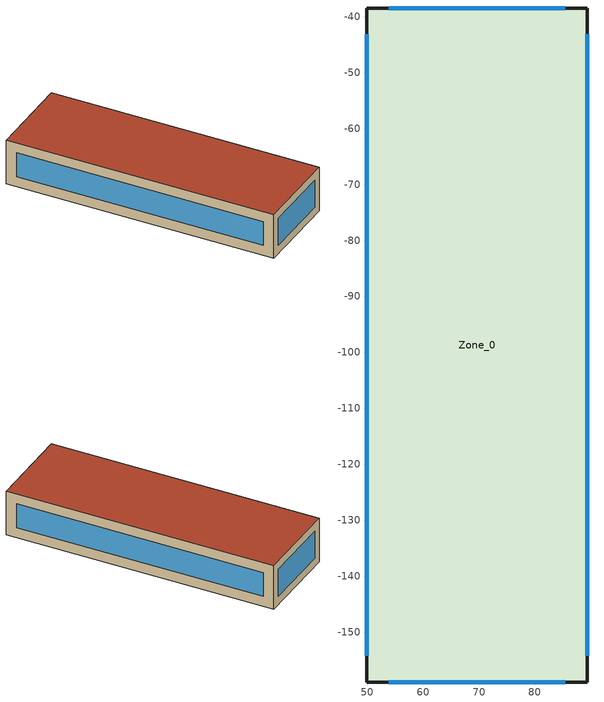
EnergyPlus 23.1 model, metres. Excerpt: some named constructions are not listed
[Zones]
Zone_0
 floor ground (Zone_0:f4UnderGroundSlabCF): 49.94,-158.91 49.94,-38.44 89.33,-38.44 89.33,-158.91 z0
 wall outside (90.1-2019 Residential CZ 0 Exterior Wall (Mass)): 49.94,-158.91 89.33,-158.91 89.33,-38.44 49.94,-38.44 49.94,-158.91 z0:20.66
 window (90.1-2019 Nonresidential CZ 0 Glazing (Operable)): 53.83,-158.91 85.44,-158.91 / 85.44,-38.44 53.83,-38.44 z3.89:16.77; 89.33,-154.19 89.33,-43.16 / 49.94,-43.16 49.94,-154.19 z4.72:15.93
 roof outside (90.1-2019 Residential CZ 0 Exterior Roof (Mass)): 49.94,-158.91 89.33,-158.91 89.33,-38.44 49.94,-38.44 z20.66
[Schedule:Day:Hourly]
30ca7b3f-21cd-4d22-9e2e-1aa615cc2f2a: Fraction, 1, 1, 1, 1, 1, 1, 1, 1, 0, 0, 0, 1, 1, 1, 1, 1, 1, 1, 0, 0, 0, 0, 0, 0
b9abb388-6fc6-4360-987d-299eba682d9a: Fraction, 0, 0, 0, 0, 0, 1, 1, 1, 0, 0, 0, 1, 1, 1, 1, 1, 0, 0, 0, 0, 0, 0, 0, 0
5ef73af5-9da5-441b-b1cb-841e3bf7da2b: Fraction, 1, 1, 1, 1, 1, 1, 1, 1, 1, 0, 0, 0, 0, 0, 0, 0, 0, 0, 1, 1, 1, 1, 1, 1
3d62b2d5-1909-483a-85bb-8ef383bb815e: Fraction, 1, 1, 1, 1, 1, 1, 1, 1, 0, 0, 0, 1, 1, 1, 1, 0, 0, 0, 1, 1, 1, 1, 1, 1
eb52d81c-9d4d-4528-baba-89c904f354bd: Fraction, 1, 1, 1, 1, 1, 1, 1, 1, 0, 0, 1, 1, 1, 1, 1, 1, 1, 0, 0, 0, 0, 0, 0, 1
b33eb6b1-3d42-499c-9568-6acaea11915c: Fraction, 1, 1, 1, 1, 1, 1, 1, 1, 1, 0, 0, 0, 0, 0, 0, 0, 0, 0, 0, 1, 1, 1, 1, 1
f9bfdbbf-df0a-48f4-9c5f-9cb4e509800e: Fraction, 1, 1, 1, 1, 1, 1, 1, 0, 0, 0, 1, 1, 1, 1, 1, 1, 1, 0, 0, 0, 0, 0, 0, 0
f504b4e4-f585-40e2-906d-318914f0f804: Fraction, 0, 1, 1, 1, 1, 1, 1, 1, 0, 0, 1, 0, 1, 1, 1, 0, 0, 0, 0, 0, 0, 0, 0, 1
e28aa4a3-9542-4e76-b72e-5733b94eb8b6: Fraction, 1, 1, 1, 1, 1, 1, 1, 1, 0, 0, 0, 1, 1, 1, 0, 0, 0, 1, 1, 1, 1, 1, 1, 1
1745dc42-ab30-4b98-acde-3e6fc9064a5a: Fraction, 1, 1, 1, 1, 1, 1, 1, 1, 1, 0, 0, 0, 0, 0, 0, 0, 0, 0, 0, 0, 0, 1, 1, 1
9a32d002-97d7-443c-a357-f5b466ae650b: Fraction, 1, 1, 1, 1, 1, 1, 1, 1, 0, 0, 1, 1, 1, 1, 1, 1, 1, 1, 0, 0, 0, 0, 1, 1
22149a4a-3639-4b5e-8111-1e6a3def8b66: Fraction, 1, 1, 1, 1, 1, 1, 1, 1, 0, 0, 1, 0, 0, 0, 1, 1, 1, 1, 1, 1, 1, 1, 1, 1
e82b6952-4c36-42e6-b739-2f0a2ce7d126: Fraction, 1, 1, 1, 1, 1, 1, 1, 1, 0, 0, 0, 0, 0, 0, 0, 0, 0, 1, 1, 1, 1, 1, 1, 1
355bc603-f30f-460c-997e-58b83ed4adb8: Fraction, 1, 1, 1, 1, 1, 1, 1, 1, 0, 0, 0, 1, 1, 0, 0, 0, 0, 0, 0, 0, 1, 1, 1, 1
deb2aa0a-fb89-46d9-a2c9-3256300e1443: Fraction, 1, 1, 1, 1, 1, 1, 1, 1, 0, 0, 1, 1, 1, 1, 0, 0, 1, 0, 0, 0, 0, 1, 1, 1
4dc2da55-78ed-49e4-97d5-1de3698a1133: Fraction, 1, 1, 1, 1, 1, 1, 1, 1, 1, 0, 1, 1, 1, 1, 1, 1, 1, 0, 0, 0, 0, 0, 1, 1
d74811a7-fe83-46be-ab4a-b95e66236c46: Fraction, 1, 1, 1, 1, 1, 1, 1, 1, 0, 0, 1, 1, 1, 0, 1, 1, 0, 0, 1, 1, 1, 1, 1, 1
767808f5-a7af-4491-bb3a-e3fac84a6a92: Fraction, 1, 1, 1, 1, 1, 1, 1, 1, 1, 0, 0, 0, 0, 1, 0, 0, 0, 0, 0, 0, 0, 1, 1, 1
4bf95392-1ad2-4439-8197-ff225f336eb7: Fraction, 1, 1, 1, 1, 1, 1, 1, 1, 0, 0, 0, 1, 1, 1, 1, 0, 0, 0, 0, 0, 0, 0, 0, 0
fb81eba6-3a4d-4bc3-9e4d-994429712602: Fraction, 0, 1, 1, 1, 1, 1, 1, 0, 0, 0, 1, 1, 1, 1, 0, 0, 0, 0, 0, 0, 1, 1, 1, 0
725f2d65-7e5f-49d3-a596-a6e9c5d3f1fc: Fraction, 0, 0, 0, 0, 0, 0, 0, 0, 0, 0, 0, 1, 1, 0, 0, 1, 0, 0, 0, 0, 0, 0, 0, 0
84a9a2c5-4cc8-4868-b657-1f6dae5df130: Fraction, 0, 0, 0, 0, 0, 0, 0, 0, 0, 0, 0, 1, 1, 1, 1, 0, 0, 0, 0, 0, 0, 0, 0, 0
c0b26135-8896-4b6f-b259-2ac30a8e6669: Fraction, 0, 0, 0, 0, 0, 0, 0, 0, 0, 0, 0, 1, 0, 0, 0, 0, 0, 0, 0, 0, 0, 0, 0, 0
e954a865-a5b8-4851-af95-5191e10ecd07: Fraction, 0, 0, 0, 0, 1, 0, 0, 0, 0, 0, 0, 1, 1, 1, 0, 0, 0, 0, 0, 0, 0, 0, 0, 0
9e8bf223-6a3c-4aa3-a9e3-efdefefaca95: Fraction, 0, 0, 0, 0, 1, 0, 0, 0, 0, 0, 0, 1, 1, 1, 0, 1, 1, 1, 0, 0, 1, 1, 1, 1
f786ea24-e723-406f-90d7-cb279bee8c11: Fraction, 1, 1, 1, 1, 1, 1, 1, 1, 1, 1, 1, 1, 1, 1, 1, 1, 1, 1, 1, 1, 1, 1, 1, 1
ee552702-c46a-4147-a247-2edf1b67b014: Fraction, 1, 1, 1, 0, 1, 1, 1, 1, 0, 1, 1, 1, 1, 1, 1, 1, 1, 1, 1, 1, 1, 1, 1, 1
7ce57d76-ea47-487b-8c45-9cc8638a4a85: Fraction, 1, 1, 1, 1, 1, 1, 1, 1, 1, 0, 0, 0, 1, 1, 0, 0, 1, 1, 1, 1, 1, 1, 1, 1
c2aed78e-c4e1-4f8e-b3f1-7f047e0edd72: Fraction, 1, 1, 1, 1, 1, 1, 1, 1, 1, 0, 0, 1, 1, 0, 1, 0, 1, 1, 0, 1, 0, 0, 1, 0
5435862b-b8b3-4b49-9950-3bccaf0c1cd4: Fraction, 0, 1, 1, 1, 1, 1, 1, 1, 1, 1, 1, 1, 1, 0, 0, 0, 0, 0, 0, 0, 1, 1, 1, 1
22338419-69a2-41b4-928c-4e3fd6831d0e: Fraction, 1, 1, 1, 1, 1, 1, 1, 1, 1, 1, 1, 1, 0, 0, 0, 0, 0, 0, 0, 1, 1, 1, 1, 1
84091a19-873f-404b-8297-ad8ccfa7a1ee: Fraction, 1, 1, 1, 1, 1, 1, 1, 1, 1, 1, 1, 1, 1, 1, 0, 1, 1, 1, 0, 1, 1, 1, 1, 1
483e04e4-e908-410a-bba5-deb2b37e9bac: Fraction, 1, 1, 1, 1, 1, 1, 1, 1, 1, 0, 0, 0, 0, 0, 0, 0, 0, 0, 0, 0, 1, 1, 1, 1
4cf62df3-603f-4bdb-811e-4bfe5953796d: Fraction, 1, 1, 1, 1, 1, 1, 1, 1, 0, 0, 0, 0, 1, 1, 1, 1, 0, 0, 0, 0, 0, 0, 1, 0
9a08945e-3a2e-454b-90ca-d3e62130da31: Fraction, 1, 1, 1, 1, 1, 1, 1, 1, 1, 1, 0, 1, 1, 1, 1, 0, 0, 0, 0, 0, 1, 1, 1, 0
318b02fa-fefd-460a-937d-9022b4ae18da: Fraction, 1, 1, 1, 1, 1, 1, 1, 1, 1, 0, 0, 0, 0, 1, 1, 1, 1, 1, 1, 1, 1, 1, 1, 1
f21591a3-5c8a-4b3f-a9a3-8bb7bb9273f1: Fraction, 1, 1, 1, 1, 1, 1, 1, 1, 1, 1, 0, 0, 0, 0, 0, 0, 0, 1, 0, 1, 1, 1, 1, 1
f658bb7e-10f3-4439-9a11-19f28b16d28b: Fraction, 1, 1, 1, 1, 1, 1, 1, 1, 0, 0, 0, 0, 0, 0, 0, 0, 0, 0, 0, 1, 1, 1, 1, 1
0214f872-126b-4dc4-a977-953e37cf6d10: Fraction, 1, 1, 1, 1, 1, 1, 1, 1, 0, 0, 0, 0, 1, 0, 1, 0, 1, 1, 1, 1, 0, 1, 1, 1
51de92e7-d4fc-4134-84fb-0418ebf9ccb7: Fraction, 1, 1, 1, 1, 1, 1, 1, 1, 0, 0, 0, 0, 1, 0, 0, 0, 0, 0, 0, 0, 0, 1, 1, 1
18b3ac74-f949-4188-9ae9-f46f6db73375: Fraction, 1, 1, 1, 1, 1, 1, 1, 1, 0, 0, 0, 1, 0, 1, 1, 0, 0, 0, 0, 0, 0, 0, 0, 1
f58e45d9-4db5-439b-a4e6-d1b690f0d0fa: Fraction, 1, 1, 0, 0, 1, 1, 0, 1, 0, 0, 0, 0, 1, 0, 0, 0, 0, 0, 0, 0, 0, 0, 0, 0
c544aca0-a3af-4434-b41b-c8b3ee2d2c64: Fraction, 0, 0, 1, 0, 0, 0, 1, 0, 0, 0, 0, 0, 0, 1, 1, 0, 0, 0, 0, 0, 0, 0, 0, 0
89f1d704-3c03-4e9f-b322-8a18bda6e773: Fraction, 0, 0, 0, 0, 0, 0, 0, 0, 0, 0, 0, 1, 1, 1, 1, 1, 0, 0, 0, 0, 0, 0, 1, 0
fdfdf832-c806-494f-98b7-a5c762a9ffe8: Fraction, 1, 1, 0, 0, 1, 0, 0, 1, 0, 0, 0, 1, 1, 1, 1, 0, 0, 0, 0, 0, 0, 0, 0, 0
1674fce8-6e4f-4eb0-88fd-0474323d195d: Fraction, 0, 1, 0, 1, 1, 1, 1, 1, 0, 0, 0, 1, 1, 1, 1, 1, 0, 0, 0, 0, 0, 0, 0, 0
3c6f6572-ccce-4f2d-9a08-c50a2d82f858: Fraction, 0, 1, 1, 1, 1, 1, 1, 1, 0, 0, 0, 0, 1, 1, 1, 1, 0, 0, 0, 0, 0, 0, 0, 0
29191bfa-322c-4232-8b09-7ddd7d4f8fab: Fraction, 0, 0, 0, 1, 1, 0, 0, 1, 0, 0, 0, 1, 1, 1, 1, 1, 0, 0, 0, 0, 0, 0, 0, 0
be966d9b-c01f-4062-aca2-c3257a813613: Fraction, 0, 1, 1, 1, 1, 0, 0, 1, 0, 0, 0, 0, 0, 0, 0, 0, 0, 0, 0, 0, 0, 0, 1, 1
57752f1e-c762-48ef-8bcd-c0f99b465adb: Fraction, 1, 1, 1, 1, 1, 0, 0, 0, 1, 1, 1, 0, 0, 0, 0, 0, 1, 1, 1, 1, 1, 1, 1, 1
2954f2f6-e2a3-4c28-a6d9-712aeac54d01: Fraction, 1, 1, 0, 1, 1, 1, 0, 1, 1, 1, 1, 1, 1, 0, 0, 1, 1, 1, 1, 1, 1, 1, 1, 1
014ba92a-58c1-484d-99a1-1493d7d653b9: Fraction, 1, 1, 1, 1, 1, 1, 1, 1, 1, 1, 1, 0, 0, 0, 0, 0, 1, 1, 1, 1, 1, 1, 0, 1
3f2d5281-d0a2-45b0-b081-663b221321b6: Fraction, 0, 0, 1, 1, 0, 1, 1, 0, 1, 1, 1, 0, 0, 0, 0, 1, 1, 1, 1, 1, 1, 1, 1, 1
cc2d53df-2207-4e93-8f8c-883153cfa8a1: Fraction, 1, 0, 1, 0, 0, 0, 0, 0, 1, 1, 1, 0, 0, 0, 0, 0, 1, 1, 1, 1, 1, 1, 1, 1
1c1af451-ca52-4839-93e4-d0384742ddd1: Fraction, 1, 0, 0, 0, 0, 0, 0, 0, 1, 1, 1, 1, 0, 0, 0, 0, 1, 1, 1, 1, 1, 1, 1, 1
edd5f4c4-722c-48a7-b3fd-7ac1f8a22c6c: Fraction, 1, 1, 1, 0, 0, 1, 1, 0, 1, 1, 1, 0, 0, 0, 0, 0, 1, 1, 1, 1, 1, 1, 1, 1
c363f391-80e2-432d-8979-a630ba1403f4: Fraction, 1, 0, 0, 0, 0, 1, 1, 0, 1, 1, 1, 1, 1, 1, 1, 1, 1, 1, 1, 1, 1, 1, 0, 0
[Schedule:Week:Daily]
CoolAvail_Zone_0_45: b33eb6b1-3d42-499c-9568-6acaea11915c, 30ca7b3f-21cd-4d22-9e2e-1aa615cc2f2a, f9bfdbbf-df0a-48f4-9c5f-9cb4e509800e, f504b4e4-f585-40e2-906d-318914f0f804, 5ef73af5-9da5-441b-b1cb-841e3bf7da2b, e28aa4a3-9542-4e76-b72e-5733b94eb8b6, b33eb6b1-3d42-499c-9568-6acaea11915c, b33eb6b1-3d42-499c-9568-6acaea11915c, b33eb6b1-3d42-499c-9568-6acaea11915c, b33eb6b1-3d42-499c-9568-6acaea11915c, b33eb6b1-3d42-499c-9568-6acaea11915c, b33eb6b1-3d42-499c-9568-6acaea11915c
CoolAvail_Zone_0_46: 1745dc42-ab30-4b98-acde-3e6fc9064a5a, eb52d81c-9d4d-4528-baba-89c904f354bd, 9a32d002-97d7-443c-a357-f5b466ae650b, 22149a4a-3639-4b5e-8111-1e6a3def8b66, e82b6952-4c36-42e6-b739-2f0a2ce7d126, 355bc603-f30f-460c-997e-58b83ed4adb8, deb2aa0a-fb89-46d9-a2c9-3256300e1443, 1745dc42-ab30-4b98-acde-3e6fc9064a5a, 1745dc42-ab30-4b98-acde-3e6fc9064a5a, 1745dc42-ab30-4b98-acde-3e6fc9064a5a, 1745dc42-ab30-4b98-acde-3e6fc9064a5a, 1745dc42-ab30-4b98-acde-3e6fc9064a5a
CoolAvail_Zone_0_47: 4dc2da55-78ed-49e4-97d5-1de3698a1133, d74811a7-fe83-46be-ab4a-b95e66236c46, 767808f5-a7af-4491-bb3a-e3fac84a6a92, 4bf95392-1ad2-4439-8197-ff225f336eb7, fb81eba6-3a4d-4bc3-9e4d-994429712602, 725f2d65-7e5f-49d3-a596-a6e9c5d3f1fc, 84a9a2c5-4cc8-4868-b657-1f6dae5df130, 4dc2da55-78ed-49e4-97d5-1de3698a1133, 4dc2da55-78ed-49e4-97d5-1de3698a1133, 4dc2da55-78ed-49e4-97d5-1de3698a1133, 4dc2da55-78ed-49e4-97d5-1de3698a1133, 4dc2da55-78ed-49e4-97d5-1de3698a1133
CoolAvail_Zone_0_48: c0b26135-8896-4b6f-b259-2ac30a8e6669, e954a865-a5b8-4851-af95-5191e10ecd07, 9e8bf223-6a3c-4aa3-a9e3-efdefefaca95, f786ea24-e723-406f-90d7-cb279bee8c11, ee552702-c46a-4147-a247-2edf1b67b014, 7ce57d76-ea47-487b-8c45-9cc8638a4a85, c2aed78e-c4e1-4f8e-b3f1-7f047e0edd72, c0b26135-8896-4b6f-b259-2ac30a8e6669, c0b26135-8896-4b6f-b259-2ac30a8e6669, c0b26135-8896-4b6f-b259-2ac30a8e6669, c0b26135-8896-4b6f-b259-2ac30a8e6669, c0b26135-8896-4b6f-b259-2ac30a8e6669
CoolAvail_Zone_0_49: 5435862b-b8b3-4b49-9950-3bccaf0c1cd4, 22338419-69a2-41b4-928c-4e3fd6831d0e, 84091a19-873f-404b-8297-ad8ccfa7a1ee, 483e04e4-e908-410a-bba5-deb2b37e9bac, 4cf62df3-603f-4bdb-811e-4bfe5953796d, 9a08945e-3a2e-454b-90ca-d3e62130da31, 318b02fa-fefd-460a-937d-9022b4ae18da, 5435862b-b8b3-4b49-9950-3bccaf0c1cd4, 5435862b-b8b3-4b49-9950-3bccaf0c1cd4, 5435862b-b8b3-4b49-9950-3bccaf0c1cd4, 5435862b-b8b3-4b49-9950-3bccaf0c1cd4, 5435862b-b8b3-4b49-9950-3bccaf0c1cd4
CoolAvail_Zone_0_50: f21591a3-5c8a-4b3f-a9a3-8bb7bb9273f1, 3d62b2d5-1909-483a-85bb-8ef383bb815e, f658bb7e-10f3-4439-9a11-19f28b16d28b, 0214f872-126b-4dc4-a977-953e37cf6d10, 51de92e7-d4fc-4134-84fb-0418ebf9ccb7, 18b3ac74-f949-4188-9ae9-f46f6db73375, f58e45d9-4db5-439b-a4e6-d1b690f0d0fa, f21591a3-5c8a-4b3f-a9a3-8bb7bb9273f1, f21591a3-5c8a-4b3f-a9a3-8bb7bb9273f1, f21591a3-5c8a-4b3f-a9a3-8bb7bb9273f1, f21591a3-5c8a-4b3f-a9a3-8bb7bb9273f1, f21591a3-5c8a-4b3f-a9a3-8bb7bb9273f1
CoolAvail_Zone_0_51: c544aca0-a3af-4434-b41b-c8b3ee2d2c64, 89f1d704-3c03-4e9f-b322-8a18bda6e773, fdfdf832-c806-494f-98b7-a5c762a9ffe8, 1674fce8-6e4f-4eb0-88fd-0474323d195d, 3c6f6572-ccce-4f2d-9a08-c50a2d82f858, 29191bfa-322c-4232-8b09-7ddd7d4f8fab, b9abb388-6fc6-4360-987d-299eba682d9a, c544aca0-a3af-4434-b41b-c8b3ee2d2c64, c544aca0-a3af-4434-b41b-c8b3ee2d2c64, c544aca0-a3af-4434-b41b-c8b3ee2d2c64, c544aca0-a3af-4434-b41b-c8b3ee2d2c64, c544aca0-a3af-4434-b41b-c8b3ee2d2c64
CoolAvail_Zone_0_52: be966d9b-c01f-4062-aca2-c3257a813613, be966d9b-c01f-4062-aca2-c3257a813613, be966d9b-c01f-4062-aca2-c3257a813613, be966d9b-c01f-4062-aca2-c3257a813613, be966d9b-c01f-4062-aca2-c3257a813613, be966d9b-c01f-4062-aca2-c3257a813613, be966d9b-c01f-4062-aca2-c3257a813613, be966d9b-c01f-4062-aca2-c3257a813613, be966d9b-c01f-4062-aca2-c3257a813613, be966d9b-c01f-4062-aca2-c3257a813613, be966d9b-c01f-4062-aca2-c3257a813613, be966d9b-c01f-4062-aca2-c3257a813613
NatVentAvail_Zone_0_51: 2954f2f6-e2a3-4c28-a6d9-712aeac54d01, 014ba92a-58c1-484d-99a1-1493d7d653b9, 3f2d5281-d0a2-45b0-b081-663b221321b6, cc2d53df-2207-4e93-8f8c-883153cfa8a1, 1c1af451-ca52-4839-93e4-d0384742ddd1, edd5f4c4-722c-48a7-b3fd-7ac1f8a22c6c, 57752f1e-c762-48ef-8bcd-c0f99b465adb, 2954f2f6-e2a3-4c28-a6d9-712aeac54d01, 2954f2f6-e2a3-4c28-a6d9-712aeac54d01, 2954f2f6-e2a3-4c28-a6d9-712aeac54d01, 2954f2f6-e2a3-4c28-a6d9-712aeac54d01, 2954f2f6-e2a3-4c28-a6d9-712aeac54d01
NatVentAvail_Zone_0_52: c363f391-80e2-432d-8979-a630ba1403f4, c363f391-80e2-432d-8979-a630ba1403f4, c363f391-80e2-432d-8979-a630ba1403f4, c363f391-80e2-432d-8979-a630ba1403f4, c363f391-80e2-432d-8979-a630ba1403f4, c363f391-80e2-432d-8979-a630ba1403f4, c363f391-80e2-432d-8979-a630ba1403f4, c363f391-80e2-432d-8979-a630ba1403f4, c363f391-80e2-432d-8979-a630ba1403f4, c363f391-80e2-432d-8979-a630ba1403f4, c363f391-80e2-432d-8979-a630ba1403f4, c363f391-80e2-432d-8979-a630ba1403f4
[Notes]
----  This file was generated with Climate Studio 2.3.9455.24557
-------------------------ERL SENSORS--------------------------
Output:SQLite, Simple;
